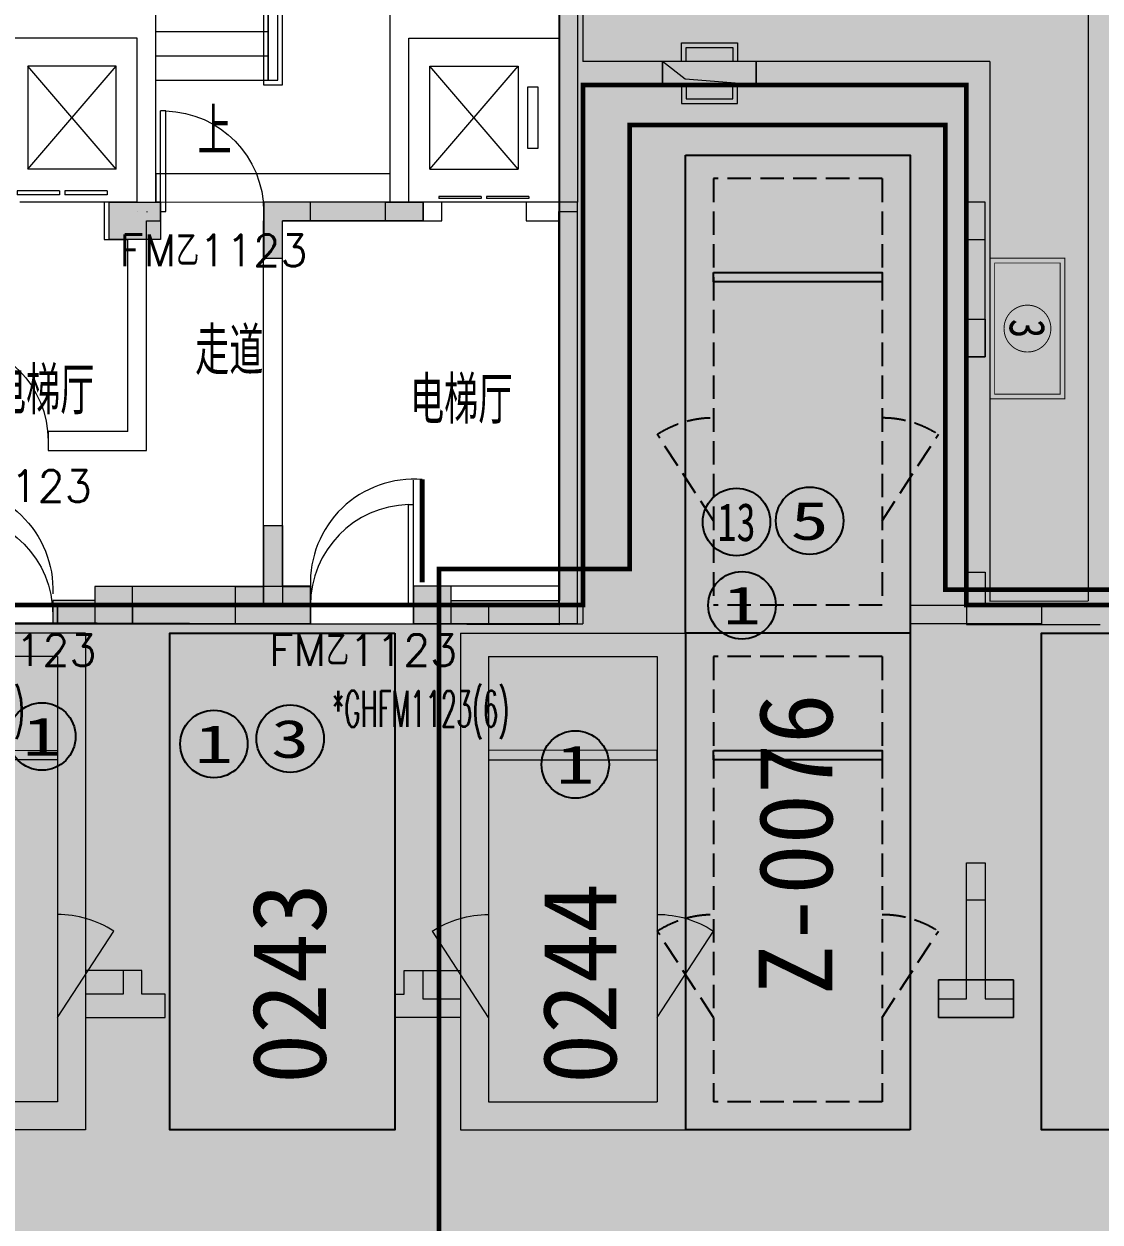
# Model space of a CAD drawing. Extents: x -264757 to 86229, y 4049843 to 4347093.
# Drawn here: x -61441 to -49958, y 4121526 to 4134308 of the extents above; entities that cross this region are included whole.
import ezdxf
from ezdxf.enums import TextEntityAlignment as Align

# ---------------------------------------------------------------- set-up
doc = ezdxf.new("R2010")
doc.units = 0
doc.header["$LTSCALE"] = 1000
doc.header["$MEASUREMENT"] = 0
doc.linetypes.add('AX-01DK-PB01$1$A-001-车位参照B1$0$A-001-车位参照B1$0$A-001-车位参照B1$0$A-H4-001-基本图形$0$A-001-车位B1$0$DASH', pattern=[0.35, 0.25, -0.1])
doc.linetypes.add('DASH', pattern=[0.35, 0.25, -0.1])
doc.layers.get('0').update_dxf_attribs({"color": 8})
doc.layers.add('AX-01DK-PB01$0$AX-01DK-PB01$0$AX-001DK-01-PB01-02$0$A-3-WinF(Text)', color=8, linetype='Continuous', plot=False)
doc.layers.add('AX-01DK-PB01$0$AX-03CK-02-PB01$0$AX-03CK-02-PB01$0$WINDOW_TEXT', color=8, linetype='Continuous', plot=False)
for name, color, linetype in [('AX-01DK-PB01$0$AX-03CK-02-PB01$0$AX-03CK-02-PB01$0$PUB_HATCH', 8, 'Continuous'), ('AX-01DK-PB01$0$PUB_TEXT', 8, 'Continuous'), ('PUB_HATCH', 8, 'Continuous'), ('不利因素13-紧邻铁爬梯', 7, 'Continuous'), ('不利因素3-紧邻房间出入口', 7, 'Continuous'), ('不利因素5-单面靠墙', 7, 'Continuous'), ('不利因素9-坡道上停车', 7, 'Continuous'), ('不可售车位', 255, 'Continuous'), ('子母车位', 7, 'Continuous'), ('普通车位', 7, 'Continuous')]:
    doc.layers.add(name, color=color, linetype=linetype)
doc.layers.add('无关图层', color=8, linetype='Continuous', lineweight=0)
doc.layers.add('无关图层 @ 1', color=8, linetype='Continuous', lineweight=0)
doc.layers.add('车位归属楼栋范围线', color=7, linetype='Continuous', true_color=0x19e6c7)
doc.styles.add('AX-01DK-PB01$0$_TCH_DIM', font='SIMPLEX', dxfattribs={"bigfont": 'GBCBIG'})
doc.styles.add('AX-01DK-PB01$0$AX-01DK-PB01$0$AX-001DK-01-PB01-02$0$_TCH_WINDOW', font='SIMPLEX', dxfattribs={"bigfont": 'GBCBIG'})
doc.styles.add('AX-01DK-PB01$0$AX-01DK-PB01$0$Standard', font='gbenor.shx', dxfattribs={"bigfont": 'gbcbig.shx'})
doc.styles.add('AX-01DK-PB01$0$AX-03CK-02-PB01$0$AX-03CK-02-PB01$0$_TCH_DIM_T3', font='SIMPLEX', dxfattribs={"width": 0.705882, "bigfont": 'GBCBIG'})
doc.styles.add('AX-ACK-BIANH1$0$黑体', font='simhei.ttf')
doc.styles.add('AX-ACK-P01-WALL$0$黑体', font='simhei.ttf')
doc.styles.add('SX-ACK-PB01-WNC-ALL$0$黑体', font='simhei.ttf')
doc.styles.add('坑编号', font='', dxfattribs={"width": 0.8})
doc.styles.add('黑体', font='simhei.ttf')
doc.styles.get('坑编号').set_extended_font_data('SimSun')

# ---------------------------------------------------------------- blocks, each defined once
blk = doc.blocks.new('A$C7e5eb487')
at = {"layer": '普通车位', "true_color": 0xf18f8e}
h = blk.add_hatch(color=11, dxfattribs=at)
h.dxf.hatch_style = 1
h.paths.add_polyline_path([(2400, 0), (2400, -5300), (0, -5300), (0, 0)])
blk = doc.blocks.new('普通车位')
at = {"layer": '无关图层'}
for p, q in [((-2.253, 3.186), (0.077, 3.764)), ((1.352, -1.38), (0.077, 3.764)), ((-1.889, 2.967), (-0.142, 3.4)), ((1.001, -1.21), (-0.142, 3.4)), ((-0.977, -1.958), (-2.253, 3.186)), ((-0.746, -1.643), (-1.889, 2.967)), ((-0.746, -1.643), (1.001, -1.21)), ((-0.977, -1.958), (1.352, -1.38))]:
    blk.add_line(p, q, dxfattribs=at)
for points in [[(0.074, 2.527), (0.879, 1.777)], [(-1.673, 2.094), (-2.033, 1.054)]]:
    blk.add_lwpolyline(points, dxfattribs=at)
blk.add_lwpolyline([(0.76, -0.239), (-0.987, -0.673), (-1.011, -0.575), (0.736, -0.142)], close=True, dxfattribs=at)
for centre, start, end in [((0.074, 2.527), 283.9287, 316.9845), ((-1.673, 2.094), 250.873, 283.9287)]:
    blk.add_arc(centre, 1.1, start, end, dxfattribs=at)
at = {"layer": '普通车位', "xscale": -0.0009999999999999812, "yscale": 0.0009999999999999812, "zscale": 0.0009999999999999812, "rotation": 13.92873520577783}
blk.add_blockref('A$C7e5eb487', (0.077, 3.764), dxfattribs=at)
blk = doc.blocks.new('A$C741380cb')
at = {"layer": '子母车位', "true_color": 0x0617f9}
h = blk.add_hatch(color=5, dxfattribs=at)
h.dxf.hatch_style = 1
h.paths.add_polyline_path([(2400, 0), (2400, -10400), (0, -10400), (0, 0)])
blk = doc.blocks.new('子母车位1')
at = {"layer": '子母车位', "color": 8, "linetype": 'AX-01DK-PB01$1$A-001-车位参照B1$0$A-001-车位参照B1$0$A-001-车位参照B1$0$A-H4-001-基本图形$0$A-001-车位B1$0$DASH'}
for p, q in [((330318, -478521), (332118, -478521)), ((330318, -478521), (330318, -483071, 0)), ((332118, -478521), (332118, -483071, 0)), ((330318, -483071, 0), (332118, -483071, 0)), ((330318, -483621, 0), (332118, -483621, 0)), ((330318, -483621, 0), (330318, -488371)), ((332118, -483621, 0), (332118, -488371)), ((330318, -488371), (332118, -488371))]:
    blk.add_line(p, q, dxfattribs=at)
at = {"layer": '子母车位', "color": 83}
for p, q in [((330018, -483371, 0), (330018, -488671)), ((330018, -483371, 0), (332418, -483371, 0)), ((332418, -483371, 0), (332418, -488671)), ((330018, -488671), (332418, -488671))]:
    blk.add_line(p, q, dxfattribs=at)
blk.add_lwpolyline([(332418, -478271), (330018, -478271), (330018, -483371), (332418, -483371)], close=True, dxfattribs=at)
at = {"layer": '子母车位'}
blk.add_lwpolyline([(332118, -479521), (330318, -479521), (330318, -479621), (332118, -479621)], close=True, dxfattribs=at)
at = {"layer": '子母车位', "linetype": 'AX-01DK-PB01$1$A-001-车位参照B1$0$A-001-车位参照B1$0$A-001-车位参照B1$0$A-H4-001-基本图形$0$A-001-车位B1$0$DASH'}
for points in [[(330318, -482171), (329718, -481249)], [(332118, -482171), (332718, -481249)]]:
    blk.add_lwpolyline(points, dxfattribs=at)
at = {"layer": '子母车位', "elevation": 0}
blk.add_lwpolyline([(332118, -484621), (330318, -484621), (330318, -484721), (332118, -484721)], close=True, dxfattribs=at)
at = {"layer": '子母车位', "linetype": 'AX-01DK-PB01$1$A-001-车位参照B1$0$A-001-车位参照B1$0$A-001-车位参照B1$0$A-H4-001-基本图形$0$A-001-车位B1$0$DASH', "elevation": 0}
for points in [[(330318, -487471), (329718, -486549)], [(332118, -487471), (332718, -486549)]]:
    blk.add_lwpolyline(points, dxfattribs=at)
at = {"layer": '子母车位', "linetype": 'AX-01DK-PB01$1$A-001-车位参照B1$0$A-001-车位参照B1$0$A-001-车位参照B1$0$A-H4-001-基本图形$0$A-001-车位B1$0$DASH'}
for centre, start, end in [((330318, -482171, 0), 89.9997, 123.0554), ((332118, -482171, 0), 56.9439, 89.9997), ((330318, -487471), 89.9997, 123.0554), ((332118, -487471), 56.9439, 89.9997)]:
    blk.add_arc(centre, 1100, start, end, dxfattribs=at)
at = {"layer": '子母车位', "rotation": 179.9996583709065}
blk.add_blockref('A$C741380cb', (332418, -488671), dxfattribs=at)
blk = doc.blocks.new('SX-ACK-PB01-WNC-ALL$0$20200722.21182536')
at = {"layer": '不利因素3-紧邻房间出入口', "true_color": 0xe4d218}
h = blk.add_hatch(color=52, dxfattribs=at)
h.dxf.hatch_style = 1
edge = h.paths.add_edge_path()
edge.add_arc((360, 360), 360, 0, 360)
at = {"layer": '不利因素3-紧邻房间出入口'}
blk.add_circle((360, 360), 360, dxfattribs=at)
at = {"layer": '不利因素3-紧邻房间出入口', "style": 'SX-ACK-PB01-WNC-ALL$0$黑体', "width": 1.390625}
blk.add_text('3', height=407, dxfattribs=at).set_placement((156, 156), (564, 156), align=Align.FIT)
blk = doc.blocks.new('SX-ACK-PB01-WNC-ALL$0$20200722.21183209')
at = {"layer": '不利因素5-单面靠墙', "true_color": 0x6d711d}
h = blk.add_hatch(color=66, dxfattribs=at)
h.dxf.hatch_style = 1
edge = h.paths.add_edge_path()
edge.add_arc((360, 360), 360, 0, 360)
at = {"layer": '不利因素5-单面靠墙'}
blk.add_circle((360, 360), 360, dxfattribs=at)
at = {"layer": '不利因素5-单面靠墙', "style": 'SX-ACK-PB01-WNC-ALL$0$黑体', "width": 1.390625}
blk.add_text('5', height=407, dxfattribs=at).set_placement((156, 156), (564, 156), align=Align.FIT)
blk = doc.blocks.new('20200722.22094563')
at = {"layer": '不利因素13-紧邻铁爬梯', "true_color": 0x9bc530}
h = blk.add_hatch(color=62, dxfattribs=at)
h.dxf.hatch_style = 1
edge = h.paths.add_edge_path()
edge.add_arc((360, 360), 360, 0, 360)
at = {"layer": '不利因素13-紧邻铁爬梯'}
blk.add_circle((360, 360), 360, dxfattribs=at)
at = {"layer": '不利因素13-紧邻铁爬梯', "style": '黑体', "width": 0.695313}
blk.add_text('13', height=407.3, dxfattribs=at).set_placement((156, 156), (564, 156), align=Align.FIT)
blk = doc.blocks.new('销控车位')
at = {"layer": '不可售车位', "true_color": 0x757b8a}
h = blk.add_hatch(color=8, dxfattribs=at)
h.dxf.hatch_style = 1
h.paths.add_polyline_path([(2400, 0), (2400, -5300), (0, -5300), (0, 0)])
at = {"layer": '不可售车位', "color": 8, "true_color": 0x757b8a}
blk.add_lwpolyline([(2400, 0), (2400, -5300), (0, -5300), (0, 0)], close=True, dxfattribs=at)
blk = doc.blocks.new('AX-01DK-PB01-RFTC')
at = {"layer": '无关图层'}
h = blk.add_hatch(color=251, dxfattribs=at)
h.dxf.hatch_style = 1
h.paths.add_polyline_path([(19773, -61220), (19773, -62171), (18423, -62170), (18423, -70471), (12324, -70471), (12323, -62170), (7773, -62170), (7777, -120370), (8177, -120370), (8177, -120315), (14323, -119683), (14322, -126122), (25972, -126122), (25972, -124922), (26822, -124926), (26822, -122452), (33923, -122452), (33923, -124922), (34773, -124922), (34773, -126122), (41373, -126125), (41373, -124372), (41823, -124372), (41823, -122152), (41447, -122152), (41447, -120270), (48923, -120270), (48923, -123125), (49323, -123125), (49323, -124675), (51824, -124674), (51824, -124055), (54717, -124055), (54717, -125871), (56816, -125871), (56816, -116250), (55967, -116250), (55967, -111420), (63072, -111420), (63072, -103570), (62080, -103570), (62073, -94584), (64569, -94584), (64573, -65385), (66999, -65385), (67002, -52470), (67402, -52470), (67397, -31965), (65807, -31965), (65807, -26418), (68456, -26418), (68457, -17070), (67422, -17070), (67422, -13843), (60301, -13843), (60302, -3770), (55750, -3770), (55750, -12070), (49652, -12070), (49649, -9275), (45355, -9275), (45349, -3821), (40751, -3820), (40750, -12070), (34663, -12070), (34649, -3820), (25757, -3820), (25757, -12071), (19650, -12071), (19650, -3820), (10752, -3820), (10751, -12072), (4662, -12071), (4661, -3769), (4150, -3770), (100, -3769), (100, -23171), (-701, -23171), (-701, -29550), (100, -29550), (11250, -29550), (11250, -32020), (12100, -32020), (12100, -32970), (10750, -32970), (10754, -41272), (4647, -41271), (4650, -32970), (1953, -32970), (1953, -34670), (100, -34670), (100, -57801), (9743, -57801), (9743, -57272), (13567, -57272), (13567, -56751), (15417, -56751), (15416, -58750), (18923, -58750), (18923, -61220)])
h.paths.add_polyline_path([(41812, -58753), (48919, -58753), (48919, -61220), (49773, -61220), (49773, -62170), (48419, -62173), (48426, -70475), (42319, -70475), (42324, -67872), (39323, -67876), (39323, -62423), (41812, -62423)], flags=16)
h.paths.add_polyline_path([(33923, -58751), (33923, -61220), (34773, -61220), (34773, -62170), (33423, -62171), (33430, -70475), (27323, -70475), (27323, -62171), (26373, -62170), (26373, -60670), (26815, -60670), (26823, -58751), (31623, -58751), (31623, -58751)], flags=16)
h.paths.add_polyline_path([(40754, -41272), (34647, -41271), (34650, -32970), (33700, -32970), (33700, -31470), (34142, -31470), (34150, -29551), (38951, -29551), (38950, -29550), (41250, -29550), (41250, -32020), (42100, -32020), (42100, -32970), (40750, -32970)], flags=16)
h.paths.add_polyline_path([(49647, -41270), (49655, -38470), (45349, -38475), (45349, -33220), (49142, -33220), (49142, -29550), (56249, -29550), (56250, -32020), (57100, -32020), (57100, -32970), (55749, -32970), (55754, -41271)], flags=16)
h.paths.add_polyline_path([(25764, -41272), (19657, -41271), (19657, -32970), (19150, -32970), (19150, -29550), (26257, -29550), (26250, -32020), (27100, -32020), (27100, -32970), (25757, -32970)], flags=16)
h.paths.add_polyline_path([(41812, -87950), (48919, -87950), (48919, -90420), (49773, -90420), (49773, -91370), (48419, -91370), (48428, -99684), (41519, -99659), (41519, -97070), (39326, -97074), (39319, -91620), (41822, -91620)], flags=16)
h.paths.add_polyline_path([(33925, -87950), (33923, -90420), (34773, -90420), (34773, -91370), (33425, -91370), (33428, -99683), (26519, -99658), (26523, -95371), (27330, -95371), (27324, -91371), (26373, -91370), (26373, -89870), (26823, -89870), (26823, -87951), (31623, -87951), (31623, -87951)], flags=16)
h.paths.add_polyline_path([(18923, -87950), (18922, -90419), (19772, -90419), (19772, -91369), (18420, -91369), (18427, -99677), (11523, -99666), (11523, -95370), (12323, -95370), (12323, -91370), (10974, -91370), (10974, -90420), (11823, -90420), (11823, -87950)], flags=16)
h.paths.add_polyline_path([(62209, -60116), (64273, -60116), (64273, -55267), (62209, -55267)], flags=16)
h.paths.add_polyline_path([(59799, -89432), (61752, -89432), (61752, -84521), (59799, -84521)], flags=16)
blk.add_lwpolyline([(26823, -87951), (31623, -87951), (31623, -87951), (33925, -87950), (33923, -90420), (34773, -90420), (34773, -91370), (33425, -91370), (33428, -99683), (26519, -99658), (26523, -95371), (27330, -95371), (27324, -91371), (26373, -91370), (26373, -89870), (26823, -89870)], close=True, dxfattribs=at)
blk = doc.blocks.new('A$C2E116D47')
at = {"layer": '无关图层'}
for p, q in [((0, 600), (0, 0)), ((200, 600), (0, 600)), ((50, 550), (50, 50)), ((200, 550), (50, 550)), ((50, 50), (200, 50)), ((0, 0), (200, 0))]:
    blk.add_line(p, q, dxfattribs=at)
blk = doc.blocks.new('*U109')
at = {"layer": '无关图层', "const_width": 10}
for points in [[(1250, 100), (-250, 100), (-250, 900), (1250, 900)], [(1200, 150), (-200, 150), (-200, 850), (1200, 850)]]:
    blk.add_lwpolyline(points, close=True, dxfattribs=at)
blk.add_lwpolyline([(500, 750, 0.098491), (404, 731, 0.098491), (323, 677, 0.098491), (269, 596, 0.098491), (250, 500, 0.098491), (269, 404, 0.098491), (323, 323, 0.098491), (404, 269, 0.098491), (500, 250, 0.098491), (596, 269, 0.098491), (677, 323, 0.098491), (731, 404, 0.098491), (750, 500, 0.098491), (731, 596, 0.098491), (677, 677, 0.098491), (596, 731, 0.098491)], format="xyb", close=True, dxfattribs=at)
at = {"layer": '无关图层', "style": '坑编号', "width": 0.8}
blk.add_attdef('X', text='', height=380, dxfattribs=at).set_placement((500, 500), align=Align.MIDDLE_CENTER)
blk = doc.blocks.new('*U164')
at = {"layer": '无关图层'}
ref = blk.add_blockref('*U109', (-51233, 4131558), dxfattribs=dict(at, rotation=270))
ref.add_attrib('X', '3', dxfattribs={"layer": '无关图层 @ 1', "height": 380, "rotation": 270, "style": '坑编号', "width": 0.8}).set_placement((-50733, 4131058), align=Align.MIDDLE_CENTER)
blk = doc.blocks.new('fasdfasdfasdfasdfasdf')
at = {"layer": '不利因素9-坡道上停车', "true_color": 0xe0aa15}
h = blk.add_hatch(color=42, dxfattribs=at)
h.dxf.hatch_style = 1
edge = h.paths.add_edge_path()
edge.add_arc((-119587, 4058555), 720, 0, 360)
at = {"layer": '不利因素9-坡道上停车'}
blk.add_circle((-119587, 4058555), 720, dxfattribs=at)
at = {"layer": '不利因素9-坡道上停车', "style": 'AX-ACK-P01-WALL$0$黑体', "width": 1.390625}
blk.add_text('1', height=815, dxfattribs=at).set_placement((-119994, 4058148), (-119180, 4058148), align=Align.FIT)
blk = doc.blocks.new('AX-01DK-PB01$0$AX-03CK-02-PB01$0$AX-03CK-02-PB01$0$$U_DORLIB2D$00000009')
at = {"layer": '无关图层'}
blk.add_line((0.5, 0.219), (0.5, 1.213), dxfattribs=at)
at = {"layer": '无关图层', "const_width": 0.05}
blk.add_lwpolyline([(0.583, 0.219), (0.583, 1.219)], dxfattribs=at)
at = {"layer": '无关图层'}
blk.add_arc((0.5, 0.219), 1.001, 85.224, 182.3859, dxfattribs=at)
blk = doc.blocks.new('_FZH')
blk.add_lwpolyline([(-0.5, -0.5), (0.5, -0.5), (0.5, 0.5), (-0.5, 0.5)], close=True)
at = {"layer": 'PUB_HATCH'}
blk.add_solid([(-0.5, -0.5), (0.5, -0.5), (-0.5, 0.5), (0.5, 0.5)], dxfattribs=at)
blk = doc.blocks.new('AX-01DK-PB01$0$AX-01DK-PB01$0$$DorLib2D$00000001')
at = {"layer": '无关图层'}
for p, q in [((0.45, 0.975), (0.5, 0.975)), ((0.45, 0), (0.45, 0.975)), ((0.5, 0), (0.5, 0.975)), ((0.5, 0), (0.45, 0))]:
    blk.add_line(p, q, dxfattribs=at)
at = {"layer": '无关图层', "lineweight": 13}
blk.add_arc((0.475, 0), 0.975, 91.4693, 180, dxfattribs=at)
blk = doc.blocks.new('AX-01DK-PB01$0$AX-01DK-PB01$0$AX-001DK-01-PP01$0$AX-001DK-01-PP01$0$$DORLIB2D$00000127')
at = {"layer": '无关图层'}
for points in [[(-0.533, 0.795), (-0.533, 0.69)], [(-0.033, 0.795), (-0.533, 0.795)], [(-0.033, 0.795), (-0.033, 0.69)], [(0.533, 0.795), (0.033, 0.795)], [(0.033, 0.795), (0.033, 0.69)], [(0.533, 0.795), (0.533, 0.69)], [(-0.033, 0.69), (-0.533, 0.69)], [(0.533, 0.69), (0.033, 0.69)], [(0.5, 0.5), (-0.5, 0.5)]]:
    blk.add_lwpolyline(points, dxfattribs=at)

msp = doc.modelspace()

# ---------------------------------------------------------------- hatches: boundary and pattern name
at = {"layer": 'AX-01DK-PB01$0$AX-03CK-02-PB01$0$AX-03CK-02-PB01$0$PUB_HATCH'}
for points in [[(-55476.1, 4135958), (-55726.1, 4136208), (-55726.1, 4133783), (-55559.4, 4133783), (-55476.1, 4133908)], [(-49958.5, 4136041.4), (-50083.5, 4135958), (-50083.5, 4130380.2), (-49916.8, 4130380.3), (-49833.5, 4130505.3), (-49833.5, 4135958)], [(-55476.1, 4133658), (-54626.3, 4133658), (-54626.3, 4133908), (-55476.1, 4133908), (-55559.4, 4133783)], [(-51133.6, 4133908), (-53626.3, 4133908), (-53626.3, 4133658), (-51383.6, 4133658)], [(-51133.6, 4133908), (-51383.6, 4133658), (-51383.6, 4130578.6), (-51133.6, 4130578.6)], [(-55559.4, 4133783), (-55726.1, 4133783), (-55726.1, 4128158.4), (-55476.1, 4127908.4), (-55476.1, 4133658)], [(-51133.5, 4130578.6), (-51383.5, 4130578.6), (-51383.5, 4127900.6), (-51133.5, 4128150.9)], [(-49916.8, 4130380.3), (-50083.5, 4130380.2), (-50083.5, 4128152.2), (-49958.4, 4128069), (-49833.5, 4128152.5), (-49833.5, 4130255.3)], [(-60508.2, 4128305.9), (-60283.4, 4128305.9), (-60283.4, 4127908.1), (-60508.2, 4127908.1), (-60508.2, 4127907.7), (-58382.9, 4127908), (-58383, 4128308), (-60508.2, 4128307.7)], [(-57057.9, 4127908.5), (-57282.9, 4127908.5), (-57283, 4128308.2), (-57282.9, 4127908.2), (-57057.9, 4127908.2)], [(-60508.2, 4127908.1), (-60683.4, 4127908.1), (-60683.4, 4128157.7), (-61133.8, 4128157.6), (-61133.7, 4127907.6), (-60508.2, 4127907.7)], [(-56882.9, 4128158.2), (-56882.8, 4127908.6), (-57057.9, 4127908.5), (-57057.9, 4127908.2), (-55476.1, 4127908.4), (-55726.1, 4128158.4)], [(-51133.5, 4128150.9), (-51383.5, 4127900.6), (-49958.3, 4127902.4), (-49958.4, 4128069), (-50083.5, 4128152.2)], [(-49958.3, 4127902.4), (-49383.3, 4127903.1), (-49383.6, 4128153.1), (-49833.5, 4128152.5), (-49958.4, 4128069)]]:
    msp.add_hatch(color=256, dxfattribs=at).paths.add_polyline_path(points)
at = {"layer": '无关图层'}
for points in [[(-59983, 4132008), (-60533, 4132008), (-60533, 4132408), (-59983, 4132408)], [(-58683.2, 4131808), (-58683.2, 4132208), (-58383.2, 4132208), (-58383.2, 4132408), (-58883.2, 4132408), (-58883.2, 4131808)], [(-57583, 4132408), (-57183, 4132408), (-57183, 4132208), (-57583, 4132208)], [(-51183.2, 4132408), (-51383.2, 4132408), (-51383.2, 4132008), (-51183.2, 4132008)], [(-51183.2, 4130758), (-51383.2, 4130758), (-51383.2, 4131158), (-51183.2, 4131158)], [(-58683.4, 4128308), (-58383, 4128308), (-58383, 4127908), (-59183.4, 4127908), (-59183.4, 4128308), (-58883.4, 4128308), (-58883.2, 4128958), (-58683.2, 4128958)], [(-51183.2, 4128108), (-50583.2, 4128108), (-50583.2, 4127908), (-51983.2, 4127908), (-51983.2, 4128108), (-51383.2, 4128108), (-51383.2, 4128458), (-51183.2, 4128458)], [(-61083.4, 4128108), (-60283.2, 4128108), (-60283.2, 4127908), (-61083.4, 4127908)], [(-57283.2, 4128108), (-56483, 4128108), (-56483, 4127908), (-57283.2, 4127908)], [(-51383.2, 4125358), (-51183.2, 4125358), (-51183.2, 4124958), (-51383.2, 4124958)], [(-59932.8, 4123708), (-59932.8, 4123958), (-60182.8, 4123958), (-60182.8, 4124208), (-60382.8, 4124208), (-60782.8, 4124208), (-60782.8, 4123708), (-60382.8, 4123708)], [(-57483.2, 4123708), (-57483.2, 4123958), (-57383.2, 4123958), (-57383.2, 4124208), (-57183.2, 4124208), (-56783.2, 4124208), (-56783.2, 4123708), (-57183.2, 4123708)], [(-51683.4, 4124108), (-51683.4, 4123708), (-50883.4, 4123708), (-50883.4, 4124108)]]:
    msp.add_hatch(color=256, dxfattribs=at).paths.add_polyline_path(points)
h = msp.add_hatch(color=256, dxfattribs=at)
h.dxf.hatch_style = 1
h.paths.add_polyline_path([(-58683.2, 4132208), (-58683.2, 4131808), (-58883.2, 4131808), (-58883.2, 4132208), (-58883.2, 4132208), (-58883.2, 4132408), (-60033.2, 4132408), (-60033.2, 4132408), (-57533.2, 4132408), (-57533.2, 4132408), (-57183.2, 4132408), (-57183.2, 4132208)])
h = msp.add_hatch(color=256, dxfattribs=at)
h.dxf.hatch_style = 1
h.paths.add_polyline_path([(-51383.2, 4130758), (-51183.2, 4130758), (-51183.2, 4132408), (-51383.2, 4132408)])
h = msp.add_hatch(color=256, dxfattribs=at)
h.dxf.hatch_style = 1
h.paths.add_polyline_path([(-59183.4, 4128108), (-58883.2, 4128108), (-58883.2, 4128958), (-58683.2, 4128958), (-58683.2, 4128108), (-58383, 4128108), (-58383, 4127908), (-59183.4, 4127908)])
h = msp.add_hatch(color=256, dxfattribs=at)
h.dxf.hatch_style = 1
h.paths.add_polyline_path([(-51983.2, 4128108), (-51383.2, 4128108), (-51383.2, 4128458), (-51183.2, 4128458), (-51183.2, 4128108), (-50583.2, 4128108), (-50583.2, 4127908), (-51983.2, 4127908)])
h = msp.add_hatch(color=256, dxfattribs=at)
h.dxf.hatch_style = 1
h.paths.add_polyline_path([(-60283.2, 4128108), (-61083.4, 4128108), (-61083.4, 4127908), (-60283.2, 4127908)])
h = msp.add_hatch(color=256, dxfattribs=at)
h.dxf.hatch_style = 1
h.paths.add_polyline_path([(-57283.2, 4128108), (-56483, 4128108), (-56483, 4127908), (-57283.2, 4127908)])
h = msp.add_hatch(color=256, dxfattribs=at)
h.dxf.hatch_style = 1
h.paths.add_polyline_path([(-51683.2, 4123908), (-51383.2, 4123908), (-51383.2, 4125358), (-51183.2, 4125358), (-51183.2, 4123908), (-50883.2, 4123908), (-50883.2, 4123708), (-51683.2, 4123708)])
h = msp.add_hatch(color=256, dxfattribs=at)
h.dxf.hatch_style = 1
h.paths.add_polyline_path([(-59932.8, 4123708), (-59932.8, 4123958), (-60182.8, 4123958), (-60182.8, 4124208), (-60382.8, 4124208), (-60382.8, 4123958), (-60782.8, 4123958), (-60782.8, 4123708), (-60382.8, 4123708)])
h = msp.add_hatch(color=256, dxfattribs=at)
h.dxf.hatch_style = 1
h.paths.add_polyline_path([(-57483.2, 4123708), (-57483.2, 4123958), (-57383.2, 4123958), (-57383.2, 4124208), (-57183.2, 4124208), (-57183.2, 4123908), (-56783.2, 4123908), (-56783.2, 4123708), (-57183.2, 4123708)])

# ---------------------------------------------------------------- linework, layer by layer
for p, q in [((-60033.5, 4133709), (-60033.5, 4138129)), ((-58833.5, 4133709), (-58833.5, 4138129)), ((-55733.2, 4136158), (-55733.2, 4132408)), ((-55726.1, 4136208), (-55726.1, 4133783)), ((-60033.7, 4134258.1), (-60033.7, 4136058.1)), ((-57533.7, 4134258.1), (-57533.7, 4136058.1)), ((-55533.4, 4135958.1), (-55533.4, 4134258.1)), ((-55533.2, 4135958), (-55533.2, 4132408)), ((-55476.1, 4135958), (-55476.1, 4133908)), ((-50083.5, 4135958), (-50083.5, 4130380.2)), ((-60033.7, 4132408.1), (-60033.7, 4134258.1)), ((-60033.5, 4134229), (-58833.5, 4134229)), ((-57533.7, 4132408.1), (-57533.7, 4134258.1)), ((-55533.4, 4134258.1), (-55533.4, 4132408.1)), ((-60233.7, 4134158.1), (-61833.7, 4134158.1)), ((-60233.7, 4132408.1), (-60233.7, 4134158.1)), ((-57333.7, 4134158.1), (-55733.4, 4134158.1)), ((-57333.7, 4132408.1), (-57333.7, 4134158.1)), ((-55733.4, 4134158.1), (-55733.4, 4132408.1)), ((-60033.5, 4133969), (-58833.5, 4133969)), ((-60458.7, 4133858.1), (-61398.7, 4133858.1)), ((-61398.7, 4133858.1), (-61398.7, 4132758.1)), ((-61398.7, 4132758.1), (-60458.7, 4133858.1)), ((-60458.7, 4132758.1), (-61398.7, 4133858.1)), ((-60458.7, 4132758.1), (-60458.7, 4133858.1)), ((-57108.7, 4132758.1), (-57108.7, 4133858.1)), ((-57108.7, 4133858.1), (-56168.7, 4133858.1)), ((-56168.7, 4132758.1), (-57108.7, 4133858.1)), ((-57108.7, 4132758.1), (-56168.7, 4133858.1)), ((-56168.7, 4133858.1), (-56168.7, 4132758.1)), ((-54626.3, 4133908), (-55476.1, 4133908)), ((-54387.2, 4133720.3), (-54626.3, 4133908)), ((-54626.3, 4133658), (-54626.3, 4133908)), ((-53626.3, 4133908), (-54626.3, 4133908)), ((-51133.6, 4133908), (-53626.3, 4133908)), ((-53626.3, 4133908), (-53626.3, 4133658)), ((-51133.6, 4133908), (-51133.6, 4130578.6)), ((-55726.1, 4133783), (-55726.1, 4128158.4)), ((-53626.4, 4133657.8, 0), (-54387.2, 4133720.6)), ((-60033.5, 4133709), (-58833.5, 4133709)), ((-56063.7, 4132978.1), (-56063.7, 4133638.1)), ((-56063.7, 4133638.1), (-55958.7, 4133638.1)), ((-55958.7, 4133638.1), (-55958.7, 4132978.1)), ((-55476.1, 4133658), (-54626.3, 4133658)), ((-55476.1, 4133658), (-55476.1, 4127908.4)), ((-54626.3, 4133658), (-53626.3, 4133658)), ((-53626.3, 4133658), (-51383.6, 4133658)), ((-51383.6, 4133658), (-51383.6, 4130578.6)), ((-55958.7, 4132978.1), (-56063.7, 4132978.1)), ((-60233.7, 4132408.1), (-60583.7, 4132408.1)), ((-60583.7, 4132408.1), (-60583.7, 4132008.1)), ((-60232.1, 4132308.1), (-60232.1, 4132306.5)), ((-60127.4, 4132300.8), (-60126.9, 4132307.6)), ((-59983.4, 4132408.1), (-60033.7, 4132408.1)), ((-59983.4, 4132208.1), (-59983.4, 4132408.1)), ((-58783.4, 4132408.1), (-58883.4, 4132408.1)), ((-58883.4, 4132408.1), (-58883.4, 4132208.1)), ((-57533.7, 4132408.1), (-58783.4, 4132408.1)), ((-56983.7, 4132408.1), (-57333.7, 4132408.1)), ((-56983.7, 4132208.1), (-56983.7, 4132408.1)), ((-55533.5, 4132408.1), (-56083.7, 4132408.1)), ((-56083.7, 4132408.1), (-56083.7, 4132208.1)), ((-55533.4, 4132408.1), (-55733.4, 4132408.1)), ((-55733.4, 4128108), (-55733.4, 4132308)), ((-55733.4, 4132308), (-55533.4, 4132308)), ((-55533.2, 4132408), (-55733.2, 4132408)), ((-55533.5, 4127908.1), (-55533.5, 4132408.1)), ((-55533.4, 4127908), (-55533.4, 4132308)), ((-60133.7, 4132208.1), (-59983.4, 4132208.1)), ((-60133.7, 4129758.7), (-60133.7, 4132208.1)), ((-58883.4, 4128108.1), (-58883.4, 4132208.1)), ((-57433.7, 4132208.1), (-58683.4, 4132208.1)), ((-58683.4, 4128308.1), (-58683.4, 4132208.1)), ((-57433.7, 4132208.1), (-56983.7, 4132208.1)), ((-56083.7, 4132208.1), (-55733.5, 4132208.1)), ((-55733.5, 4128308.1), (-55733.5, 4132208.1)), ((-60583.7, 4132008.1), (-60333.7, 4132008.1)), ((-60333.7, 4129958.7), (-60333.7, 4132008.1)), ((-51383.5, 4130578.6), (-51383.5, 4127900.6)), ((-51133.6, 4130578.6), (-51133.5, 4130578.6)), ((-51133.5, 4130578.6), (-51133.5, 4128150.9)), ((-50083.5, 4130380.2), (-50083.5, 4128152.2)), ((-60333.7, 4129958.7), (-61184.2, 4129958.7)), ((-61184.2, 4129958.7), (-61184.2, 4129758.7)), ((-61184.2, 4129758.7), (-60133.7, 4129758.7)), ((-58383, 4128308), (-60508.2, 4128307.7)), ((-60508.2, 4128307.7), (-60508.2, 4128305.9)), ((-58383.6, 4128308.1), (-58683.4, 4128308.1)), ((-58383.6, 4127908.1), (-58383.6, 4128308.1)), ((-58382.9, 4127908), (-58383, 4128308)), ((-55733.5, 4128308.1), (-57283.6, 4128308.1)), ((-57283.6, 4128308.1), (-57283.6, 4127908.1)), ((-57283, 4128308.2), (-57282.9, 4127908.2)), ((-60683.4, 4128157.7), (-61133.8, 4128157.6)), ((-61133.8, 4128157.6), (-61133.7, 4127907.6)), ((-58883.4, 4128108.1), (-61133.7, 4128108.1)), ((-61133.7, 4128108.1), (-61133.7, 4127908.1)), ((-56882.9, 4128158.2), (-55726.1, 4128158.4)), ((-55733.4, 4128108), (-56882.9, 4128108)), ((-51133.5, 4128150.9), (-50083.5, 4128152.2)), ((-62233.7, 4127907.5), (-61133.7, 4127907.6)), ((-61133.7, 4127908.1), (-58783.4, 4127908.1)), ((-61133.7, 4127907.6), (-60508.2, 4127907.7)), ((-60508.2, 4127907.7), (-58382.9, 4127908)), ((-58783.4, 4127908.1), (-58383.6, 4127908.1)), ((-58382.9, 4127908), (-57282.9, 4127908.2)), ((-57283.6, 4127908.1), (-55533.5, 4127908.1)), ((-57282.9, 4127908.2), (-57057.9, 4127908.2)), ((-55533.4, 4127908), (-57082.9, 4127908)), ((-57057.9, 4127908.2), (-55476.1, 4127908.4)), ((-51383.5, 4127900.6), (-49958.3, 4127902.4))]:
    msp.add_line(p, q, dxfattribs=at)
msp.add_lwpolyline([(-59433.5, 4133591.6, 0, 0, 0), (-59433.5, 4138511.5, 0, 0, 0), (-58183.5, 4138511.5, 0, 0, 0), (-58183.5, 4136419, 0, 120, 0), (-58183.5, 4136869, 0, 0, 0)], format="xyseb", dxfattribs=at)
for points in [[(-58683.5, 4138179), (-58883.5, 4138179), (-58883.5, 4133659), (-58683.5, 4133659)], [(-58733.5, 4138129), (-58833.5, 4138129), (-58833.5, 4133709), (-58733.5, 4133709)], [(-59983, 4132008), (-60533, 4132008), (-60533, 4132408), (-59983, 4132408)], [(-58883.2, 4131808), (-58683.2, 4131808), (-58683.2, 4132208), (-57183, 4132208), (-57183, 4132408), (-58883.2, 4132408)], [(-58683.2, 4131808), (-58683.2, 4132208), (-58383.2, 4132208), (-58383.2, 4132408), (-58883.2, 4132408), (-58883.2, 4131808)], [(-57583, 4132408), (-57183, 4132408), (-57183, 4132208), (-57583, 4132208)], [(-51383.2, 4130758), (-51183.2, 4130758), (-51183.2, 4132408), (-51383.2, 4132408)], [(-51183.2, 4132408), (-51383.2, 4132408), (-51383.2, 4132008), (-51183.2, 4132008)], [(-51183.2, 4130758), (-51383.2, 4130758), (-51383.2, 4131158), (-51183.2, 4131158)], [(-59183.4, 4128108), (-58883.2, 4128108), (-58883.2, 4128958), (-58683.2, 4128958), (-58683.2, 4128108), (-58383, 4128108), (-58383, 4127908), (-59183.4, 4127908)], [(-58683.4, 4128308), (-58383, 4128308), (-58383, 4127908), (-59183.4, 4127908), (-59183.4, 4128308), (-58883.4, 4128308), (-58883.2, 4128958), (-58683.2, 4128958)], [(-51983.2, 4128108), (-51383.2, 4128108), (-51383.2, 4128458), (-51183.2, 4128458), (-51183.2, 4128108), (-50583.2, 4128108), (-50583.2, 4127908), (-51983.2, 4127908)], [(-51183.2, 4128108), (-50583.2, 4128108), (-50583.2, 4127908), (-51983.2, 4127908), (-51983.2, 4128108), (-51383.2, 4128108), (-51383.2, 4128458), (-51183.2, 4128458)], [(-60283.2, 4128108), (-61083.4, 4128108), (-61083.4, 4127908), (-60283.2, 4127908)], [(-61083.4, 4128108), (-60283.2, 4128108), (-60283.2, 4127908), (-61083.4, 4127908)], [(-57283.2, 4128108), (-56483, 4128108), (-56483, 4127908), (-57283.2, 4127908)], [(-57283.2, 4128108), (-56483, 4128108), (-56483, 4127908), (-57283.2, 4127908)], [(-51683.2, 4123908), (-51383.2, 4123908), (-51383.2, 4125358), (-51183.2, 4125358), (-51183.2, 4123908), (-50883.2, 4123908), (-50883.2, 4123708), (-51683.2, 4123708)], [(-51383.2, 4125358), (-51183.2, 4125358), (-51183.2, 4124958), (-51383.2, 4124958)], [(-59932.8, 4123708), (-59932.8, 4123958), (-60182.8, 4123958), (-60182.8, 4124208), (-60382.8, 4124208), (-60382.8, 4123958), (-60782.8, 4123958), (-60782.8, 4123708), (-60382.8, 4123708)], [(-59932.8, 4123708), (-59932.8, 4123958), (-60182.8, 4123958), (-60182.8, 4124208), (-60382.8, 4124208), (-60382.8, 4124208), (-60782.8, 4124208), (-60782.8, 4123708), (-60382.8, 4123708)], [(-57483.2, 4123708), (-57483.2, 4123958), (-57383.2, 4123958), (-57383.2, 4124208), (-57183.2, 4124208), (-57183.2, 4123908), (-56783.2, 4123908), (-56783.2, 4123708), (-57183.2, 4123708)], [(-57483.2, 4123708), (-57483.2, 4123958), (-57383.2, 4123958), (-57383.2, 4124208), (-57183.2, 4124208), (-57183.2, 4124208), (-56783.2, 4124208), (-56783.2, 4123708), (-57183.2, 4123708)], [(-51683.4, 4124108), (-51683.4, 4123708), (-50883.4, 4123708), (-50883.4, 4124108)], [(-51683.2, 4124108), (-50883.2, 4124108), (-50883.2, 4123708), (-51683.2, 4123708)]]:
    msp.add_lwpolyline(points, close=True, dxfattribs=at)
at = {"layer": '无关图层', "elevation": 0}
for points in [[(-54626.3, 4133657.9), (-53626.3, 4133658), (-53626.3, 4133908.1), (-54626.3, 4133908)], [(-54626.3, 4133657.9), (-53626.3, 4133658), (-53626.3, 4133908), (-54626.3, 4133908)]]:
    msp.add_lwpolyline(points, close=True, dxfattribs=at)
at = {"layer": '无关图层'}
for points in [[(-60458.7, 4132758.1), (-61398.7, 4132758.1)], [(-57533.7, 4132409.1), (-57533.7, 4132709.1), (-60033.7, 4132709.1), (-60033.7, 4132409.1), (-57533.7, 4132408.1), (-57533.7, 4132709.1)], [(-57108.7, 4132758.1), (-56168.7, 4132758.1)]]:
    msp.add_lwpolyline(points, dxfattribs=at)
at = {"layer": '车位归属楼栋范围线', "linetype": 'DASH', "ltscale": 5, "const_width": 50}
for points in [[(-58330.8, 4151410.9), (-58330.8, 4139628.4), (-36433.7, 4139628.4), (-36307.7, 4139628.4), (-36307.7, 4133378.6), (-40026, 4133378.6), (-40026, 4128270.8), (-51609, 4128270.8), (-51609, 4133231.1), (-54977.1, 4133231.1), (-54977.1, 4128491.5), (-57010.8, 4128491.5), (-57010.8, 4117413.7), (-55682.6, 4117413.7), (-55682.6, 4111438.7), (-40248, 4111438.7), (-40248, 4117040.2), (-26085.2, 4117040.2), (-26085.2, 4123708), (17816.6, 4123708)], [(-81083.2, 4129158.4), (-77883.5, 4129158.4), (-77883.6, 4128107.7), (-70483.3, 4128208.1), (-70483.2, 4133783), (-62033.5, 4133783), (-62076.3, 4132457.4), (-62883.5, 4132457.4), (-62883.5, 4128107.9), (-55476.1, 4128108.2), (-55476.1, 4133658), (-51383.6, 4133658), (-51383.6, 4128108), (-40480.1, 4128108), (-40480.1, 4133808), (-36433.7, 4133808), (-36431.6, 4122608), (-30379.2, 4122608)]]:
    msp.add_lwpolyline(points, dxfattribs=at)

# ---------------------------------------------------------------- block references
at = {"layer": '不利因素13-紧邻铁爬梯'}
msp.add_blockref('20200722.22094563', (-54197.5, 4128634.6, 0), dxfattribs=at)
at = {"layer": '不利因素3-紧邻房间出入口'}
msp.add_blockref('SX-ACK-PB01-WNC-ALL$0$20200722.21182536', (-58960.4, 4126322.3, 0), dxfattribs=at)
at = {"layer": '不利因素5-单面靠墙'}
msp.add_blockref('SX-ACK-PB01-WNC-ALL$0$20200722.21183209', (-53417, 4128647.7, 0), dxfattribs=at)
at = {"layer": '不可售车位'}
for p in [(-59883.5, 4127808, 0), (-50583.6, 4127808)]:
    msp.add_blockref('销控车位', p, dxfattribs=at)
at = {"layer": '子母车位', "xscale": -1, "rotation": 359.9996583709064}
msp.add_blockref('子母车位1', (278037.5, 4611177.1, 0), dxfattribs=at)
at = {"layer": '无关图层'}
msp.add_blockref('AX-01DK-PB01-RFTC', (-89156.8, 4227579.4), dxfattribs=at)
at = {"layer": '无关图层', "xscale": -1, "rotation": 90.01011209510472}
msp.add_blockref('A$C2E116D47', (-53826.2, 4134107.5), dxfattribs=at)
at = {"layer": '无关图层', "rotation": 90.01011209510455}
msp.add_blockref('A$C2E116D47', (-53826.1, 4133458.4, 0), dxfattribs=at)
at = {"layer": '无关图层'}
ref = msp.add_blockref('AX-01DK-PB01$0$AX-01DK-PB01$0$$DorLib2D$00000001', (-59433.4, 4132308.1), dxfattribs=dict(at, xscale=1100, yscale=-1100, zscale=200, rotation=180))
ref.add_attrib('A', 'FM乙1123', (-60424.3, 4131722.8), dxfattribs={"layer": 'AX-01DK-PB01$0$AX-01DK-PB01$0$AX-001DK-01-PB01-02$0$A-3-WinF(Text)', "height": 337.59, "style": 'AX-01DK-PB01$0$AX-01DK-PB01$0$AX-001DK-01-PB01-02$0$_TCH_WINDOW'})
for name, p, xscale, yscale, zscale, rotation in [('AX-01DK-PB01$0$AX-01DK-PB01$0$AX-001DK-01-PP01$0$AX-001DK-01-PP01$0$$DORLIB2D$00000127', (-61033.7, 4132208.1), 900, 400, 400, 7.18802077203014e-09), ('AX-01DK-PB01$0$AX-01DK-PB01$0$AX-001DK-01-PP01$0$AX-001DK-01-PP01$0$$DORLIB2D$00000127', (-56533.7, 4132308.1), -900, -200, 200, 179.9999999925303), ('_FZH', (-57082.9, 4128108.4), 399.7120079290449, 400.0558858973556, 400.0558858973556, 90.0160045278192)]:
    msp.add_blockref(name, p, dxfattribs=dict(at, xscale=xscale, yscale=yscale, zscale=zscale, rotation=rotation))
ref = msp.add_blockref('AX-01DK-PB01$0$AX-01DK-PB01$0$$DorLib2D$00000001', (-61734.2, 4129858.7), dxfattribs=dict(at, xscale=-1100, yscale=1100, zscale=200, rotation=4.90912974041857e-10))
ref.add_attrib('A', 'FM乙1123', (-62725.2, 4129208.6), dxfattribs={"layer": 'AX-01DK-PB01$0$AX-01DK-PB01$0$AX-001DK-01-PB01-02$0$A-3-WinF(Text)', "height": 337.59, "style": 'AX-01DK-PB01$0$AX-01DK-PB01$0$AX-001DK-01-PB01-02$0$_TCH_WINDOW'})
ref = msp.add_blockref('AX-01DK-PB01$0$AX-03CK-02-PB01$0$AX-03CK-02-PB01$0$$U_DORLIB2D$00000009', (-61683.7, 4128032.6), dxfattribs=dict(at, xscale=-1100, yscale=1100, zscale=250, rotation=0.008002269122537698))
ref.add_attrib('A', '*GHFM1123(6)', (-63324.5, 4126806), dxfattribs={"layer": 'AX-01DK-PB01$0$AX-03CK-02-PB01$0$AX-03CK-02-PB01$0$WINDOW_TEXT', "height": 386.75, "rotation": 0.008, "style": 'AX-01DK-PB01$0$AX-03CK-02-PB01$0$AX-03CK-02-PB01$0$_TCH_DIM_T3', "width": 0.49827})
ref = msp.add_blockref('AX-01DK-PB01$0$AX-03CK-02-PB01$0$AX-03CK-02-PB01$0$$U_DORLIB2D$00000009', (-57833, 4128108.1), dxfattribs=dict(at, xscale=1100, yscale=1100, zscale=400, rotation=0.0080022691261424))
ref.add_attrib('A', '*GHFM1123(6)', (-58154.8, 4126807.6), dxfattribs={"layer": 'AX-01DK-PB01$0$AX-03CK-02-PB01$0$AX-03CK-02-PB01$0$WINDOW_TEXT', "height": 386.75, "rotation": 0.008, "style": 'AX-01DK-PB01$0$AX-03CK-02-PB01$0$AX-03CK-02-PB01$0$_TCH_DIM_T3', "width": 0.49827})
ref = msp.add_blockref('AX-01DK-PB01$0$AX-01DK-PB01$0$$DorLib2D$00000001', (-57833.6, 4128108.1), dxfattribs=dict(at, xscale=-1100, yscale=-1100, zscale=400, rotation=179.9999999995595))
ref.add_attrib('A', 'FM乙1123', (-58824.6, 4127458.1), dxfattribs={"layer": 'AX-01DK-PB01$0$AX-01DK-PB01$0$AX-001DK-01-PB01-02$0$A-3-WinF(Text)', "height": 337.59, "rotation": 360, "style": 'AX-01DK-PB01$0$AX-01DK-PB01$0$AX-001DK-01-PB01-02$0$_TCH_WINDOW'})
ref = msp.add_blockref('AX-01DK-PB01$0$AX-01DK-PB01$0$$DorLib2D$00000001', (-61683.7, 4128008.1), dxfattribs=dict(at, xscale=-1100, yscale=1100, zscale=200, rotation=4.930354599129477e-10))
ref.add_attrib('A', 'FM甲1123', (-62674.7, 4127458.1), dxfattribs={"layer": 'AX-01DK-PB01$0$AX-01DK-PB01$0$AX-001DK-01-PB01-02$0$A-3-WinF(Text)', "height": 337.59, "style": 'AX-01DK-PB01$0$AX-01DK-PB01$0$AX-001DK-01-PB01-02$0$_TCH_WINDOW'})
at = {"layer": '无关图层', "xscale": 399.9438779791817, "yscale": 397.8682712526061, "zscale": 397.8682712526061}
msp.add_blockref('_FZH', (-60483.4, 4128107), dxfattribs=at)
at = {"layer": '普通车位', "extrusion": (0, 0, -1), "zscale": -1000.000000000019}
for p, xscale, yscale, rotation in [((62203.3, 4126142.8), -1000.000000000019, 1000.00000000002, 193.9287352057778), ((55363.8, 4126142.8), 1000.000000000019, 1000.000000000019, 166.0712647942222)]:
    msp.add_blockref('普通车位', p, dxfattribs=dict(at, xscale=xscale, yscale=yscale, rotation=rotation))
at = {"layer": '车位归属楼栋范围线'}
msp.add_blockref('*U164', (0, 0), dxfattribs=at)
at = {"layer": '车位归属楼栋范围线', "xscale": 0.5, "yscale": 0.5, "zscale": 0.5}
for p in [(6014.8, 2098828, 0), (-1456.4, 2097428.5, 0), (379.1, 2097348.7, 0), (4235.4, 2097129.8, 0)]:
    msp.add_blockref('fasdfasdfasdfasdfasdf', p, dxfattribs=at)

# ---------------------------------------------------------------- texts
at = {"layer": 'AX-01DK-PB01$0$PUB_TEXT', "color": 7, "style": 'AX-01DK-PB01$0$_TCH_DIM'}
msp.add_text('上', height=506.4, dxfattribs=at).set_placement((-59589.9, 4132909.1))
at = {"layer": '无关图层', "style": 'AX-01DK-PB01$0$AX-01DK-PB01$0$Standard'}
for s, p in [('走道', (-59615.1, 4130564.5)), ('电梯厅', (-61783.4, 4130142)), ('电梯厅', (-57322.3, 4130042))]:
    msp.add_text(s, height=506.38, dxfattribs=at).set_placement(p)
at = {"layer": '无关图层', "style": 'AX-ACK-BIANH1$0$黑体'}
for s, p in [('Z-0076', (-52814.2, 4123946.1)), ('0243', (-58219.4, 4122998.2)), ('0244', (-55119.4, 4122998.2))]:
    msp.add_text(s, height=788.61, rotation=90, dxfattribs=at).set_placement(p)

doc.saveas('drawing.dxf')
